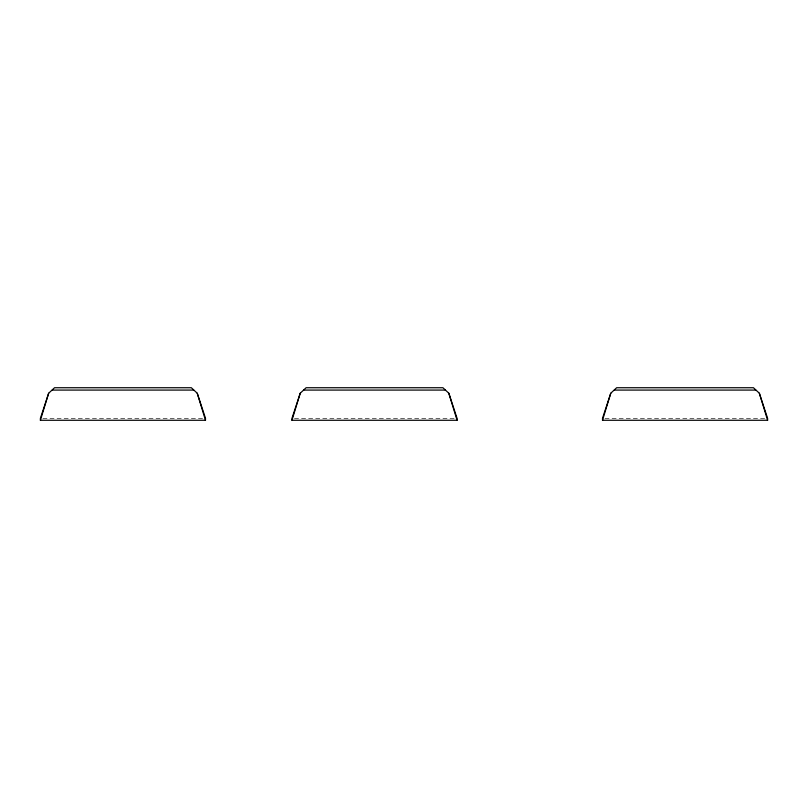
<?xml version="1.0" encoding="UTF-8"?>
<svg xmlns="http://www.w3.org/2000/svg" width="808" height="808" viewBox="0 0 808 808"><rect width="100%" height="100%" fill="white"/><g stroke="black" fill="none" stroke-linecap="round" stroke-linejoin="round"><path stroke-width="0.61" stroke-dasharray="4.04 3.03" d="M42.925 418.312L202.97 418.312M294.496 418.312L454.54 418.312M605.03 418.312L765.075 418.312"/><path stroke-width="1.21" d="M40.4 420.271L48.652 393.233L54.55 387.729L191.344 387.729L197.243 393.233L205.495 418.312L205.495 420.271L40.4 420.271L40.4 418.312L48.652 393.233M291.971 420.271L300.223 393.233L306.121 387.729L442.915 387.729L448.814 393.233L457.065 418.312L457.065 420.271L291.971 420.271L291.971 418.312L300.223 393.233M602.505 420.271L610.757 393.233L616.655 387.729L753.45 387.729L759.348 393.233L767.6 418.312L767.6 420.271L602.505 420.271L602.505 418.312L610.757 393.233M52.197 390.082L193.698 390.082M303.768 390.082L445.269 390.082M614.302 390.082L755.803 390.082M759.348 393.233L767.6 420.271M448.814 393.233L457.065 420.271M197.243 393.233L205.495 420.271"/></g></svg>
